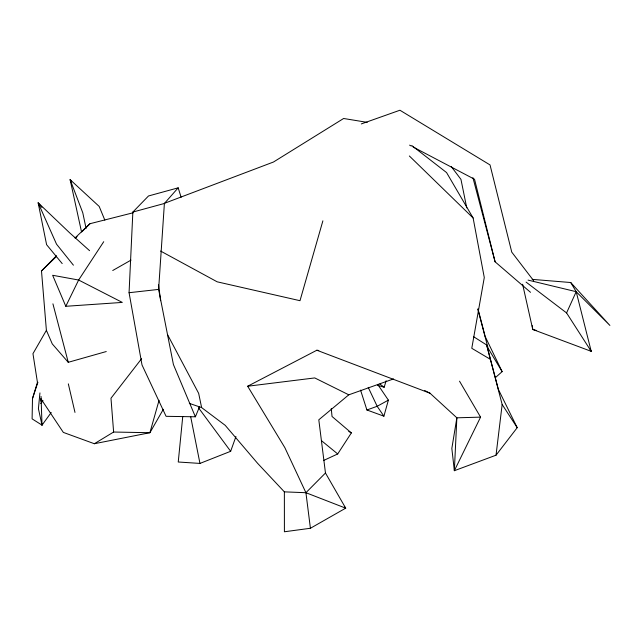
<?xml version="1.0" encoding="UTF-8"?>
<svg xmlns="http://www.w3.org/2000/svg" width="642" height="642" viewBox="0 0 642 642"><rect width="100%" height="100%" fill="white"/><g stroke="black" fill="none" stroke-linecap="round" stroke-linejoin="round"><path stroke-width="0.96" d="M37.445 382.359L32.493 398.57L32.1 418.865L42.019 425.132L41.04 396.451M199.485 406.876L195.385 416.802L166.077 416.313L142.01 364.953L129.066 292.712L132.854 212.061L148.503 195.97L178.179 187.833L181.124 197.263M195.385 416.802L173.412 364.528L158.614 289.406L164.392 203.474L178.179 187.833M39.94 392.92L38.416 408.705L42.019 425.132L51.208 412.509M182.737 416.634L178.243 462.007L199.959 463.42L230.655 451.302L235.951 436.512M424.707 390.529L430.02 393.225L456.863 417.814L451.84 448.429L454.351 470.698L496.033 455.194L502.156 404.476L486.66 344.979L473.603 336.713M360.563 390.119L366.911 409.981L383.9 416.177L388.378 400.143L377.721 384.422M159.064 400.271L149.907 432.716L94.35 443.726L63.333 432.403L40.807 398.602M322.886 220.832L299.999 300.697L217.173 281.822L160.58 251.046M377.592 385.328L384.181 387.222L386.139 380.73M32.493 398.57L37.91 382.263M522.612 284.254L532.756 329.466L591.21 351.334L566.581 312.927L576.195 291.693L570.73 282.528L532.194 279.366M65.797 306.29L52.652 275.282L78.629 280.024L122.317 302.414L65.797 306.29L78.629 280.024L103.723 241.705M480.569 417.131L454.351 470.698L456.863 417.814L480.569 417.131L459.52 381.179M163.341 409.283L149.907 432.716L113.618 432.034L94.35 443.726M56.488 255.725L41.497 270.94L46.393 330.341L32.959 353.67L37.565 383.186M323.48 460.539L337.708 453.95L351.359 432.917L332.034 416.481L331.256 408.505M141.601 358.685L110.978 398.241L113.618 432.034M40.719 403.569L42.99 400.608M496.033 455.194L517.211 427.676L498.417 389.501L486.66 344.979M189.326 403.361L201.62 407.59L225.214 425.341L257.578 463.291L284.366 491.86L305.929 492.711L325.47 473.01L318.801 419.804L348.783 394.822L393.514 378.932M81.839 231.81L90 223.705L133.151 212.767M41.497 270.94L56.44 256.495M75.652 237.917L77.072 236.545M74.986 237.997L90 223.705M495.455 377.568L502.132 371.646L485.183 336.528L477.969 308.842M284.366 491.86L284.406 531.769L310.415 528.27L345.701 508.159L325.47 473.01M112.735 270.507L131 260.122M388.378 400.143L377.167 406.29L366.911 409.981M310.415 528.27L305.929 492.711L284.855 447.651L247.668 386.235L316.843 350.235L318.785 350.484M164.44 203.321L273.46 162.025L343.63 118.489L367.248 122.365M361.326 123.914L399.926 110.231L490.031 164.93L511.762 252.137L533.679 280.739M46.393 330.341L52.275 343.919L68.253 362.305L106.259 351.543M132.854 212.061L164.392 203.474M247.668 386.235L314.749 377.929L348.783 394.822M129.066 292.712L158.614 289.406M528.061 280.105L576.195 291.693L609.9 325.438L570.73 282.528M536.584 330.526L532.756 329.466L532.25 325.63M316.843 350.235L430.02 393.225M305.929 492.711L345.701 508.159L344.457 506.715M409.588 145.132L411.337 146.055M413.095 146.978L474.534 179.262L495.094 261.808L530.517 292.327M348.775 431.432L351.359 432.917M490.344 359.311L471.782 348.301L484.285 277.553L473.122 217.991L446.567 172.57L411.859 145.606M379.831 384.036L384.181 387.222M526.087 282.103L566.581 312.927M321.449 440.653L337.708 453.95M89.575 250.677L69.577 232.757L38.127 202.776L46.601 244.682L62.194 263.589M409.355 155.982L473.122 217.991M41.882 207.406L38.127 202.776L56.528 244.169L73.413 265.186M451.326 166.631L460.956 179.391L466.75 207.872M198.474 407.742L230.655 451.302M71.238 181.253L70.114 179.632L81.518 231.85M383.9 416.177L377.167 406.29L368.227 387.367M502.156 404.476L517.211 427.676M590.183 349.633L591.21 351.334L576.195 291.693M502.132 371.646L488.121 348.285L477.865 309.332M167.506 334.578L198.659 393.345L201.62 407.59M104.839 220.118L99.189 206.435L70.114 179.632L82.778 212.791L86.084 228.432M472.929 177.698L495.094 261.808M52.925 303.835L68.253 362.305M68.325 383.868L74.986 412.413M41.369 422.308L42.019 425.132M190.626 416.433L199.959 463.42M158.542 284.879L160.62 300.721M40.751 399.3L40.952 401.282"/></g></svg>
